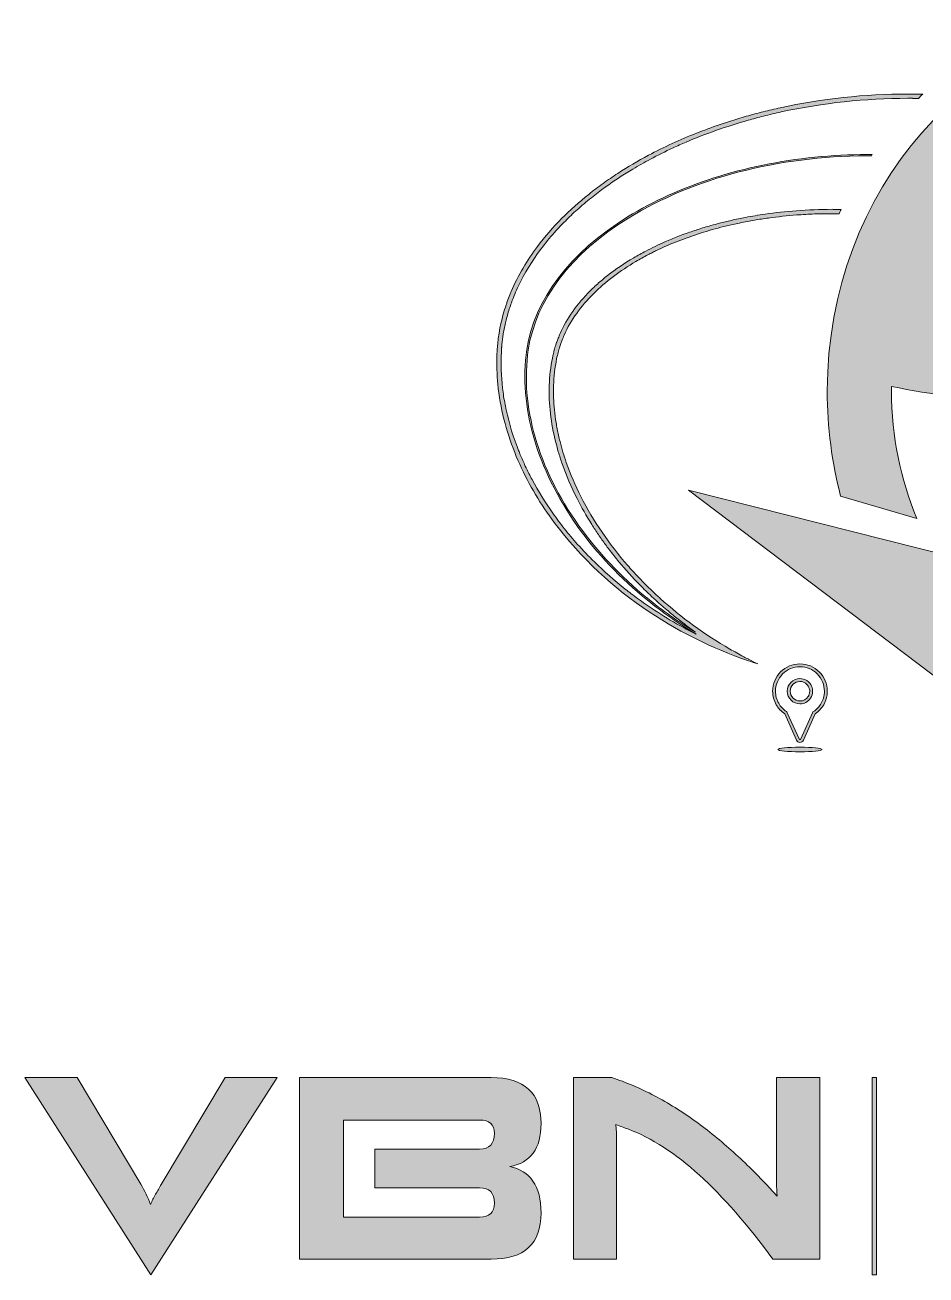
# Model space of a CAD drawing. Header units: millimetres. Extents: x 131.2 to 165.8, y -128.9 to -81.
# Drawn here: x 131.22 to 145.11, y -100.28 to -81 of the extents above; entities that cross this region are included whole.
import ezdxf

# ---------------------------------------------------------------- set-up
doc = ezdxf.new("R2010")
doc.units = ezdxf.units.MM
doc.header["$MEASUREMENT"] = 0
doc.layers.add('Capa 1', color=7, linetype='Continuous')

# ---------------------------------------------------------------- blocks, each defined once
blk = doc.blocks.new('block 3')
at = {"layer": 'Capa 1'}
h = blk.add_hatch(color=255, dxfattribs=at)
h.dxf.hatch_style = 2
h.paths.add_polyline_path([(144.353, -100.279), (144.286, -100.279), (144.286, -97.233), (144.353, -97.233)])
at = {"layer": 'Capa 1', "lineweight": 0}
blk.add_lwpolyline([(144.353, -100.279), (144.286, -100.279), (144.286, -97.233), (144.353, -97.233), (144.353, -100.279)], dxfattribs=at)

msp = doc.modelspace()

# ---------------------------------------------------------------- hatches: boundary and pattern name
at = {"layer": 'Capa 1'}
h = msp.add_hatch(color=255, dxfattribs=at)
h.dxf.hatch_style = 2
edge = h.paths.add_edge_path()
edge.add_spline(control_points=[(148.532, -81), (145.837, -81.013), (143.592, -83.535), (143.592, -86.644), (143.592, -87.209), (143.664, -87.753), (143.798, -88.268), (143.798, -88.268), (144.973, -88.609), (144.973, -88.609), (144.723, -88.015), (144.583, -87.348), (144.583, -86.644), (144.583, -86.621), (144.583, -86.598), (144.583, -86.575), (145.808, -86.82), (147.206, -86.943), (148.532, -86.943), (149.859, -86.943), (151.257, -86.82), (152.481, -86.575), (152.481, -86.598), (152.482, -86.621), (152.482, -86.644), (152.482, -87.348), (152.342, -88.015), (152.091, -88.609), (152.091, -88.609), (153.267, -88.268), (153.267, -88.268), (153.401, -87.753), (153.472, -87.209), (153.472, -86.644), (153.472, -83.535), (151.227, -81.013), (148.532, -81)], knot_values=[0, 0, 0, 0, 1, 1, 1, 2, 2, 2, 3, 3, 3, 4, 4, 4, 5, 5, 5, 6, 6, 6, 7, 7, 7, 8, 8, 8, 9, 9, 9, 10, 10, 10, 11, 11, 11, 12, 12, 12, 12], degree=3, periodic=1)
h.paths.add_polyline_path([(148.946, -86.006), (148.532, -86.006), (148.119, -86.006), (148.119, -82.134), (148.532, -82.134), (148.946, -82.134)])
h = msp.add_hatch(color=255, dxfattribs=at)
h.dxf.hatch_style = 2
edge = h.paths.add_edge_path()
edge.add_spline(control_points=[(144.835, -82.065), (144.171, -82.065), (143.511, -82.136), (142.868, -82.276), (142.78, -82.295), (142.692, -82.316), (142.605, -82.338), (142.518, -82.36), (142.431, -82.383), (142.344, -82.408), (142.257, -82.432), (142.171, -82.459), (142.085, -82.486), (141.956, -82.527), (141.828, -82.572), (141.702, -82.62), (141.66, -82.636), (141.617, -82.651), (141.575, -82.668), (141.324, -82.768), (141.076, -82.882), (140.835, -83.01), (140.674, -83.096), (140.517, -83.188), (140.363, -83.289), (140.324, -83.313), (140.286, -83.339), (140.248, -83.365), (140.21, -83.391), (140.172, -83.417), (140.135, -83.444), (140.06, -83.499), (139.986, -83.554), (139.914, -83.612), (139.624, -83.844), (139.353, -84.109), (139.123, -84.417), (138.965, -84.629), (138.826, -84.861), (138.72, -85.11), (138.712, -85.127), (138.705, -85.144), (138.698, -85.161), (138.685, -85.196), (138.671, -85.231), (138.659, -85.265), (138.653, -85.283), (138.646, -85.3), (138.641, -85.318), (138.625, -85.365), (138.61, -85.412), (138.597, -85.46), (138.584, -85.508), (138.571, -85.556), (138.561, -85.605), (138.561, -85.605), (138.545, -85.678), (138.545, -85.678), (138.545, -85.678), (138.532, -85.752), (138.532, -85.752), (138.52, -85.825), (138.512, -85.9), (138.506, -85.973), (138.504, -85.997), (138.503, -86.021), (138.501, -86.044), (138.5, -86.071), (138.499, -86.099), (138.498, -86.126), (138.494, -86.288), (138.502, -86.449), (138.52, -86.606), (138.563, -86.974), (138.662, -87.325), (138.798, -87.653), (138.935, -87.981), (139.108, -88.286), (139.308, -88.568), (139.706, -89.132), (140.203, -89.604), (140.75, -89.986), (141.256, -90.337), (141.806, -90.61), (142.376, -90.806), (142.424, -90.822), (142.473, -90.838), (142.522, -90.854), (142.476, -90.832), (142.43, -90.809), (142.385, -90.785), (142.384, -90.785), (142.384, -90.785), (142.383, -90.785), (142.382, -90.784), (142.382, -90.784), (142.381, -90.783), (142.355, -90.77), (142.329, -90.756), (142.304, -90.743), (142.232, -90.704), (142.161, -90.665), (142.091, -90.625), (141.704, -90.4), (141.344, -90.139), (141.018, -89.845), (140.998, -89.827), (140.979, -89.81), (140.959, -89.792), (140.949, -89.782), (140.939, -89.773), (140.929, -89.764), (140.9, -89.736), (140.872, -89.709), (140.843, -89.681), (140.814, -89.653), (140.786, -89.625), (140.758, -89.597), (140.731, -89.569), (140.703, -89.54), (140.676, -89.511), (140.621, -89.454), (140.568, -89.395), (140.516, -89.336), (140.231, -89.008), (139.985, -88.651), (139.794, -88.273), (139.707, -88.101), (139.632, -87.926), (139.569, -87.747), (139.551, -87.694), (139.533, -87.64), (139.517, -87.587), (139.501, -87.533), (139.486, -87.479), (139.472, -87.425), (139.456, -87.36), (139.441, -87.295), (139.429, -87.229), (139.422, -87.197), (139.417, -87.164), (139.411, -87.131), (139.401, -87.067), (139.392, -87.001), (139.386, -86.937), (139.373, -86.811), (139.368, -86.686), (139.372, -86.562), (139.377, -86.421), (139.393, -86.283), (139.42, -86.149), (139.434, -86.081), (139.449, -86.02), (139.469, -85.96), (139.469, -85.96), (139.484, -85.914), (139.484, -85.914), (139.484, -85.914), (139.501, -85.87), (139.501, -85.87), (139.511, -85.84), (139.525, -85.811), (139.537, -85.782), (139.639, -85.548), (139.797, -85.335), (139.986, -85.146), (140.176, -84.956), (140.4, -84.79), (140.642, -84.647), (140.703, -84.612), (140.765, -84.577), (140.828, -84.544), (140.851, -84.532), (140.875, -84.52), (140.899, -84.508), (140.92, -84.497), (140.94, -84.487), (140.961, -84.477), (141.003, -84.456), (141.046, -84.437), (141.089, -84.418), (141.196, -84.37), (141.306, -84.326), (141.417, -84.286), (141.651, -84.2), (141.892, -84.131), (142.136, -84.076), (142.171, -84.068), (142.206, -84.061), (142.241, -84.054), (142.281, -84.045), (142.322, -84.037), (142.362, -84.03), (142.398, -84.023), (142.434, -84.016), (142.47, -84.01), (142.542, -83.998), (142.614, -83.987), (142.687, -83.977), (142.831, -83.957), (142.977, -83.941), (143.122, -83.93), (143.168, -83.927), (143.213, -83.924), (143.259, -83.921), (143.35, -83.916), (143.44, -83.913), (143.531, -83.911), (143.576, -83.91), (143.621, -83.91), (143.666, -83.91), (143.666, -83.91), (143.669, -83.91), (143.669, -83.91), (143.704, -83.91), (143.739, -83.91), (143.774, -83.911), (143.784, -83.889), (143.794, -83.867), (143.805, -83.845), (143.78, -83.844), (143.756, -83.844), (143.732, -83.844), (143.71, -83.844), (143.688, -83.843), (143.666, -83.843), (143.482, -83.843), (143.297, -83.85), (143.117, -83.864), (142.953, -83.877), (142.791, -83.894), (142.633, -83.917), (142.53, -83.932), (142.429, -83.949), (142.33, -83.968), (142.293, -83.975), (142.257, -83.982), (142.221, -83.99), (142.185, -83.997), (142.149, -84.005), (142.113, -84.013), (142.051, -84.027), (141.99, -84.042), (141.929, -84.058), (141.885, -84.069), (141.841, -84.081), (141.798, -84.093), (141.729, -84.112), (141.661, -84.133), (141.594, -84.155), (141.526, -84.176), (141.46, -84.199), (141.394, -84.223), (141.359, -84.235), (141.325, -84.249), (141.29, -84.262), (141.222, -84.289), (141.154, -84.317), (141.087, -84.346), (140.986, -84.39), (140.889, -84.437), (140.794, -84.487), (140.731, -84.52), (140.669, -84.554), (140.608, -84.59), (140.463, -84.675), (140.328, -84.767), (140.205, -84.864), (140.15, -84.907), (140.098, -84.951), (140.048, -84.996), (140.022, -85.018), (139.998, -85.041), (139.974, -85.064), (139.962, -85.076), (139.95, -85.087), (139.939, -85.099), (139.732, -85.306), (139.576, -85.527), (139.476, -85.756), (139.472, -85.764), (139.469, -85.771), (139.466, -85.779), (139.456, -85.801), (139.446, -85.823), (139.438, -85.847), (139.438, -85.847), (139.421, -85.891), (139.421, -85.891), (139.421, -85.891), (139.421, -85.892), (139.421, -85.892), (139.421, -85.892), (139.42, -85.894), (139.42, -85.894), (139.42, -85.894), (139.42, -85.894), (139.42, -85.894), (139.42, -85.894), (139.406, -85.939), (139.406, -85.939), (139.402, -85.952), (139.397, -85.965), (139.394, -85.978), (139.39, -85.991), (139.387, -86.004), (139.383, -86.016), (139.38, -86.027), (139.378, -86.036), (139.375, -86.046), (139.372, -86.06), (139.368, -86.074), (139.365, -86.088), (139.361, -86.105), (139.358, -86.121), (139.355, -86.136), (139.327, -86.271), (139.311, -86.413), (139.306, -86.56), (139.297, -86.841), (139.331, -87.138), (139.407, -87.441), (139.419, -87.488), (139.432, -87.535), (139.446, -87.582), (139.464, -87.643), (139.484, -87.704), (139.505, -87.766), (139.568, -87.946), (139.645, -88.126), (139.734, -88.303), (139.803, -88.439), (139.879, -88.573), (139.962, -88.704), (139.994, -88.757), (140.029, -88.809), (140.064, -88.86), (140.082, -88.887), (140.1, -88.913), (140.119, -88.939), (140.155, -88.99), (140.191, -89.04), (140.23, -89.09), (140.277, -89.153), (140.327, -89.216), (140.379, -89.278), (140.481, -89.401), (140.59, -89.521), (140.706, -89.639), (140.763, -89.697), (140.823, -89.755), (140.884, -89.813), (140.978, -89.901), (141.075, -89.986), (141.175, -90.069), (141.227, -90.112), (141.28, -90.154), (141.333, -90.196), (141.408, -90.253), (141.483, -90.309), (141.56, -90.363), (141.297, -90.204), (141.047, -90.028), (140.813, -89.837), (140.813, -89.837), (140.812, -89.836), (140.811, -89.835), (140.407, -89.505), (140.052, -89.129), (139.762, -88.722), (139.133, -87.836), (138.856, -86.873), (138.983, -86.01), (139.096, -85.244), (139.643, -84.523), (140.526, -83.979), (141.543, -83.352), (142.846, -83.025), (144.192, -83.018), (144.218, -83.018), (144.245, -83.018), (144.272, -83.018), (144.276, -83.011), (144.281, -83.004), (144.286, -82.997), (144.259, -82.997), (144.233, -82.997), (144.206, -82.997), (143.936, -82.998), (143.667, -83.013), (143.399, -83.04), (142.306, -83.152), (141.309, -83.471), (140.514, -83.96), (139.626, -84.508), (139.075, -85.235), (138.961, -86.007), (138.833, -86.875), (139.111, -87.844), (139.744, -88.735), (140.04, -89.152), (140.403, -89.534), (140.819, -89.871), (140.819, -89.871), (140.82, -89.872), (140.821, -89.872), (141.055, -90.062), (141.306, -90.238), (141.57, -90.396), (141.299, -90.259), (141.038, -90.104), (140.788, -89.931), (140.747, -89.903), (140.707, -89.874), (140.667, -89.844), (140.602, -89.797), (140.539, -89.749), (140.477, -89.699), (140.309, -89.566), (140.151, -89.427), (140.002, -89.28), (139.912, -89.193), (139.826, -89.103), (139.744, -89.01), (139.743, -89.01), (139.743, -89.01), (139.743, -89.01), (139.673, -88.931), (139.605, -88.851), (139.541, -88.769), (139.478, -88.691), (139.419, -88.611), (139.362, -88.53), (139.243, -88.362), (139.136, -88.188), (139.042, -88.011), (139.025, -87.98), (139.009, -87.949), (138.993, -87.917), (138.993, -87.917), (138.993, -87.917), (138.993, -87.917), (138.973, -87.879), (138.955, -87.84), (138.937, -87.802), (138.91, -87.744), (138.884, -87.686), (138.859, -87.628), (138.851, -87.607), (138.842, -87.585), (138.834, -87.564), (138.825, -87.543), (138.817, -87.521), (138.809, -87.5), (138.728, -87.285), (138.667, -87.069), (138.626, -86.855), (138.617, -86.812), (138.61, -86.769), (138.603, -86.727), (138.597, -86.684), (138.591, -86.641), (138.586, -86.599), (138.564, -86.414), (138.559, -86.228), (138.568, -86.047), (138.569, -86.023), (138.571, -86), (138.572, -85.976), (138.572, -85.972), (138.573, -85.968), (138.573, -85.965), (138.575, -85.949), (138.576, -85.935), (138.577, -85.92), (138.58, -85.893), (138.583, -85.866), (138.587, -85.84), (138.588, -85.825), (138.591, -85.81), (138.593, -85.795), (138.595, -85.784), (138.596, -85.773), (138.598, -85.763), (138.598, -85.763), (138.61, -85.691), (138.61, -85.691), (138.61, -85.691), (138.626, -85.618), (138.626, -85.618), (138.632, -85.588), (138.639, -85.559), (138.647, -85.529), (138.65, -85.519), (138.653, -85.508), (138.655, -85.498), (138.655, -85.498), (138.656, -85.497), (138.656, -85.497), (138.656, -85.497), (138.661, -85.478), (138.661, -85.478), (138.679, -85.413), (138.7, -85.347), (138.723, -85.283), (138.739, -85.239), (138.756, -85.196), (138.774, -85.153), (138.792, -85.11), (138.811, -85.067), (138.831, -85.024), (138.923, -84.832), (139.038, -84.642), (139.176, -84.457), (139.242, -84.369), (139.313, -84.282), (139.388, -84.198), (139.441, -84.138), (139.497, -84.08), (139.554, -84.023), (139.583, -83.994), (139.612, -83.965), (139.642, -83.936), (139.672, -83.908), (139.702, -83.88), (139.734, -83.852), (139.805, -83.788), (139.878, -83.725), (139.955, -83.664), (139.955, -83.664), (139.955, -83.664), (139.955, -83.664), (140.093, -83.554), (140.239, -83.449), (140.391, -83.35), (140.391, -83.349), (140.392, -83.349), (140.392, -83.349), (140.458, -83.306), (140.526, -83.263), (140.595, -83.223), (140.683, -83.169), (140.774, -83.118), (140.866, -83.069), (140.979, -83.009), (141.096, -82.951), (141.214, -82.896), (141.281, -82.865), (141.349, -82.835), (141.417, -82.806), (141.721, -82.676), (142.04, -82.564), (142.372, -82.47), (142.45, -82.447), (142.53, -82.426), (142.61, -82.405), (142.7, -82.383), (142.791, -82.361), (142.882, -82.341), (143.521, -82.202), (144.178, -82.131), (144.835, -82.131), (144.835, -82.131), (144.905, -82.131), (144.905, -82.131), (144.905, -82.131), (144.904, -82.132), (144.904, -82.132), (144.935, -82.132), (144.966, -82.132), (144.997, -82.133), (145.019, -82.111), (145.041, -82.089), (145.063, -82.068), (145.063, -82.068), (145.064, -82.068), (145.064, -82.068), (145.04, -82.067), (145.016, -82.067), (144.992, -82.066), (144.939, -82.065), (144.887, -82.065), (144.835, -82.065)], knot_values=[0, 0, 0, 0, 1, 1, 1, 2, 2, 2, 3, 3, 3, 4, 4, 4, 5, 5, 5, 6, 6, 6, 7, 7, 7, 8, 8, 8, 9, 9, 9, 10, 10, 10, 11, 11, 11, 12, 12, 12, 13, 13, 13, 14, 14, 14, 15, 15, 15, 16, 16, 16, 17, 17, 17, 18, 18, 18, 19, 19, 19, 20, 20, 20, 21, 21, 21, 22, 22, 22, 23, 23, 23, 24, 24, 24, 25, 25, 25, 26, 26, 26, 27, 27, 27, 28, 28, 28, 29, 29, 29, 30, 30, 30, 31, 31, 31, 32, 32, 32, 33, 33, 33, 34, 34, 34, 35, 35, 35, 36, 36, 36, 37, 37, 37, 38, 38, 38, 39, 39, 39, 40, 40, 40, 41, 41, 41, 42, 42, 42, 43, 43, 43, 44, 44, 44, 45, 45, 45, 46, 46, 46, 47, 47, 47, 48, 48, 48, 49, 49, 49, 50, 50, 50, 51, 51, 51, 52, 52, 52, 53, 53, 53, 54, 54, 54, 55, 55, 55, 56, 56, 56, 57, 57, 57, 58, 58, 58, 59, 59, 59, 60, 60, 60, 61, 61, 61, 62, 62, 62, 63, 63, 63, 64, 64, 64, 65, 65, 65, 66, 66, 66, 67, 67, 67, 68, 68, 68, 69, 69, 69, 70, 70, 70, 71, 71, 71, 72, 72, 72, 73, 73, 73, 74, 74, 74, 75, 75, 75, 76, 76, 76, 77, 77, 77, 78, 78, 78, 79, 79, 79, 80, 80, 80, 81, 81, 81, 82, 82, 82, 83, 83, 83, 84, 84, 84, 85, 85, 85, 86, 86, 86, 87, 87, 87, 88, 88, 88, 89, 89, 89, 90, 90, 90, 91, 91, 91, 92, 92, 92, 93, 93, 93, 94, 94, 94, 95, 95, 95, 96, 96, 96, 97, 97, 97, 98, 98, 98, 99, 99, 99, 100, 100, 100, 101, 101, 101, 102, 102, 102, 103, 103, 103, 104, 104, 104, 105, 105, 105, 106, 106, 106, 107, 107, 107, 108, 108, 108, 109, 109, 109, 110, 110, 110, 111, 111, 111, 112, 112, 112, 113, 113, 113, 114, 114, 114, 115, 115, 115, 116, 116, 116, 117, 117, 117, 118, 118, 118, 119, 119, 119, 120, 120, 120, 121, 121, 121, 122, 122, 122, 123, 123, 123, 124, 124, 124, 125, 125, 125, 126, 126, 126, 127, 127, 127, 128, 128, 128, 129, 129, 129, 130, 130, 130, 131, 131, 131, 132, 132, 132, 133, 133, 133, 134, 134, 134, 135, 135, 135, 136, 136, 136, 137, 137, 137, 138, 138, 138, 139, 139, 139, 140, 140, 140, 141, 141, 141, 142, 142, 142, 143, 143, 143, 144, 144, 144, 145, 145, 145, 146, 146, 146, 147, 147, 147, 148, 148, 148, 149, 149, 149, 150, 150, 150, 151, 151, 151, 152, 152, 152, 153, 153, 153, 154, 154, 154, 155, 155, 155, 156, 156, 156, 157, 157, 157, 158, 158, 158, 159, 159, 159, 160, 160, 160, 161, 161, 161, 162, 162, 162, 163, 163, 163, 164, 164, 164, 165, 165, 165, 166, 166, 166, 167, 167, 167, 168, 168, 168, 169, 169, 169, 170, 170, 170, 171, 171, 171, 172, 172, 172, 173, 173, 173, 174, 174, 174, 175, 175, 175, 176, 176, 176, 177, 177, 177, 178, 178, 178, 179, 179, 179, 180, 180, 180, 181, 181, 181, 182, 182, 182, 183, 183, 183, 184, 184, 184, 185, 185, 185, 186, 186, 186, 187, 187, 187, 188, 188, 188, 189, 189, 189, 190, 190, 190, 191, 191, 191, 192, 192, 192, 193, 193, 193, 194, 194, 194, 194], degree=3, periodic=1)
msp.add_hatch(color=255, dxfattribs=at).paths.add_polyline_path([(155.612, -88.174), (148.532, -93.534), (141.452, -88.174), (148.532, -89.961)])
h = msp.add_hatch(color=255, dxfattribs=at)
h.dxf.hatch_style = 2
edge = h.paths.add_edge_path()
edge.add_spline(control_points=[(143.171, -90.854), (143.058, -90.854), (142.953, -90.898), (142.873, -90.977), (142.794, -91.057), (142.75, -91.163), (142.75, -91.275), (142.75, -91.349), (142.769, -91.421), (142.805, -91.484), (142.837, -91.541), (142.882, -91.589), (142.936, -91.625), (142.936, -91.625), (143.119, -92.031), (143.119, -92.031), (143.128, -92.051), (143.149, -92.064), (143.171, -92.064), (143.193, -92.064), (143.214, -92.051), (143.223, -92.031), (143.223, -92.031), (143.406, -91.625), (143.406, -91.625), (143.433, -91.607), (143.457, -91.586), (143.479, -91.562), (143.501, -91.539), (143.521, -91.513), (143.537, -91.484), (143.564, -91.437), (143.582, -91.384), (143.589, -91.33), (143.591, -91.312), (143.592, -91.294), (143.592, -91.275), (143.592, -91.219), (143.581, -91.164), (143.56, -91.114), (143.54, -91.064), (143.509, -91.017), (143.469, -90.977), (143.389, -90.898), (143.284, -90.854), (143.171, -90.854), (143.171, -90.854), (143.171, -90.854), (143.171, -90.854)], knot_values=[0, 0, 0, 0, 1, 1, 1, 2, 2, 2, 3, 3, 3, 4, 4, 4, 5, 5, 5, 6, 6, 6, 7, 7, 7, 8, 8, 8, 9, 9, 9, 10, 10, 10, 11, 11, 11, 12, 12, 12, 13, 13, 13, 14, 14, 14, 15, 15, 15, 16, 16, 16, 16], degree=3, periodic=1)
edge = h.paths.add_edge_path()
edge.add_spline(control_points=[(143.171, -91.426), (143.088, -91.426), (143.02, -91.358), (143.02, -91.275), (143.02, -91.192), (143.088, -91.125), (143.171, -91.125), (143.233, -91.125), (143.287, -91.163), (143.31, -91.217), (143.317, -91.235), (143.322, -91.255), (143.322, -91.275), (143.322, -91.306), (143.312, -91.335), (143.296, -91.359), (143.269, -91.4), (143.223, -91.426), (143.171, -91.426), (143.171, -91.426), (143.171, -91.426), (143.171, -91.426)], knot_values=[0, 0, 0, 0, 1, 1, 1, 2, 2, 2, 3, 3, 3, 4, 4, 4, 5, 5, 5, 6, 6, 6, 7, 7, 7, 7], degree=3, periodic=1)
edge = h.paths.add_edge_path()
edge.add_spline(control_points=[(143.171, -90.898), (143.272, -90.898), (143.366, -90.938), (143.438, -91.009), (143.473, -91.044), (143.501, -91.085), (143.519, -91.131), (143.538, -91.177), (143.548, -91.225), (143.548, -91.275), (143.548, -91.292), (143.547, -91.308), (143.545, -91.324), (143.538, -91.373), (143.523, -91.42), (143.498, -91.462), (143.484, -91.487), (143.467, -91.511), (143.447, -91.532), (143.427, -91.553), (143.405, -91.572), (143.381, -91.588), (143.381, -91.588), (143.371, -91.595), (143.371, -91.595), (143.371, -91.595), (143.366, -91.607), (143.366, -91.607), (143.366, -91.607), (143.183, -92.012), (143.183, -92.012), (143.181, -92.017), (143.176, -92.02), (143.171, -92.02), (143.166, -92.02), (143.161, -92.017), (143.159, -92.012), (143.159, -92.012), (142.976, -91.607), (142.976, -91.607), (142.976, -91.607), (142.971, -91.595), (142.971, -91.595), (142.971, -91.595), (142.961, -91.588), (142.961, -91.588), (142.913, -91.556), (142.872, -91.512), (142.844, -91.462), (142.811, -91.406), (142.794, -91.341), (142.794, -91.275), (142.794, -91.175), (142.833, -91.08), (142.904, -91.009), (142.976, -90.938), (143.07, -90.898), (143.171, -90.898)], knot_values=[0, 0, 0, 0, 0.352778, 0.352778, 0.352778, 0.705556, 0.705556, 0.705556, 1.058333, 1.058333, 1.058333, 1.411111, 1.411111, 1.411111, 1.763889, 1.763889, 1.763889, 2.116667, 2.116667, 2.116667, 2.469444, 2.469444, 2.469444, 2.822222, 2.822222, 2.822222, 3.175, 3.175, 3.175, 3.527778, 3.527778, 3.527778, 3.880556, 3.880556, 3.880556, 4.233333, 4.233333, 4.233333, 4.586111, 4.586111, 4.586111, 4.938889, 4.938889, 4.938889, 5.291667, 5.291667, 5.291667, 5.644444, 5.644444, 5.644444, 5.997222, 5.997222, 5.997222, 6.35, 6.35, 6.35, 6.702778, 6.702778, 6.702778, 6.702778], degree=3, periodic=0)
edge.add_line((143.171, -90.898), (143.171, -90.898))
edge = h.paths.add_edge_path()
edge.add_spline(control_points=[(143.171, -91.47), (143.236, -91.47), (143.296, -91.438), (143.333, -91.384), (143.354, -91.352), (143.366, -91.314), (143.366, -91.275), (143.366, -91.249), (143.361, -91.224), (143.351, -91.199), (143.32, -91.127), (143.249, -91.08), (143.171, -91.08), (143.063, -91.08), (142.976, -91.168), (142.976, -91.275), (142.976, -91.383), (143.063, -91.47), (143.171, -91.47)], knot_values=[0, 0, 0, 0, 0.352778, 0.352778, 0.352778, 0.705556, 0.705556, 0.705556, 1.058333, 1.058333, 1.058333, 1.411111, 1.411111, 1.411111, 1.763889, 1.763889, 1.763889, 2.116667, 2.116667, 2.116667, 2.116667], degree=3, periodic=0)
edge.add_line((143.171, -91.47), (143.171, -91.47))
h = msp.add_hatch(color=255, dxfattribs=at)
h.dxf.hatch_style = 2
edge = h.paths.add_edge_path()
edge.add_spline(control_points=[(143.511, -92.174), (143.511, -92.193), (143.359, -92.209), (143.171, -92.209), (142.983, -92.209), (142.831, -92.193), (142.831, -92.174), (142.831, -92.155), (142.983, -92.139), (143.171, -92.139), (143.359, -92.139), (143.511, -92.155), (143.511, -92.174)], knot_values=[0, 0, 0, 0, 1, 1, 1, 2, 2, 2, 3, 3, 3, 4, 4, 4, 4], degree=3, periodic=1)
h = msp.add_hatch(color=255, dxfattribs=at)
h.dxf.hatch_style = 2
edge = h.paths.add_edge_path()
edge.add_spline(control_points=[(135.114, -97.234), (135.114, -97.234), (133.165, -100.279), (133.165, -100.279), (133.165, -100.279), (131.224, -97.234), (131.224, -97.234), (131.224, -97.234), (132.029, -97.234), (132.029, -97.234), (132.029, -97.234), (133.009, -98.878), (133.009, -98.878), (133.068, -98.977), (133.119, -99.081), (133.161, -99.191), (133.183, -99.137), (133.208, -99.085), (133.237, -99.034), (133.267, -98.984), (133.296, -98.933), (133.325, -98.882), (133.325, -98.882), (134.31, -97.234), (134.31, -97.234), (134.31, -97.234), (135.114, -97.234), (135.114, -97.234)], knot_values=[0, 0, 0, 0, 1, 1, 1, 2, 2, 2, 3, 3, 3, 4, 4, 4, 5, 5, 5, 6, 6, 6, 7, 7, 7, 8, 8, 8, 9, 9, 9, 9], degree=3, periodic=1)
h = msp.add_hatch(color=255, dxfattribs=at)
h.dxf.hatch_style = 2
edge = h.paths.add_edge_path()
edge.add_spline(control_points=[(135.454, -97.234), (135.454, -97.234), (138.412, -97.234), (138.412, -97.234), (138.924, -97.234), (139.18, -97.47), (139.18, -97.942), (139.18, -98.329), (139.019, -98.55), (138.696, -98.606), (138.851, -98.638), (138.97, -98.713), (139.054, -98.83), (139.138, -98.948), (139.18, -99.112), (139.18, -99.323), (139.18, -99.798), (138.924, -100.035), (138.412, -100.035), (138.412, -100.035), (135.454, -100.035), (135.454, -100.035), (135.454, -100.035), (135.454, -97.234), (135.454, -97.234)], knot_values=[0, 0, 0, 0, 1, 1, 1, 2, 2, 2, 3, 3, 3, 4, 4, 4, 5, 5, 5, 6, 6, 6, 7, 7, 7, 8, 8, 8, 8], degree=3, periodic=1)
edge = h.paths.add_edge_path()
edge.add_spline(control_points=[(136.135, -99.387), (136.135, -99.387), (138.232, -99.387), (138.232, -99.387), (138.384, -99.387), (138.46, -99.315), (138.46, -99.171), (138.46, -99.013), (138.384, -98.934), (138.232, -98.934), (138.232, -98.934), (136.615, -98.934), (136.615, -98.934), (136.615, -98.934), (136.615, -98.338), (136.615, -98.338), (136.615, -98.338), (138.232, -98.338), (138.232, -98.338), (138.384, -98.338), (138.46, -98.257), (138.46, -98.094), (138.46, -97.958), (138.384, -97.89), (138.232, -97.89), (138.232, -97.89), (136.135, -97.89), (136.135, -97.89), (136.135, -97.89), (136.135, -99.387), (136.135, -99.387)], knot_values=[0, 0, 0, 0, 1, 1, 1, 2, 2, 2, 3, 3, 3, 4, 4, 4, 5, 5, 5, 6, 6, 6, 7, 7, 7, 8, 8, 8, 9, 9, 9, 10, 10, 10, 10], degree=3, periodic=1)
h = msp.add_hatch(color=255, dxfattribs=at)
h.dxf.hatch_style = 2
edge = h.paths.add_edge_path()
edge.add_spline(control_points=[(143.475, -100.035), (143.475, -100.035), (142.754, -100.035), (142.754, -100.035), (142.367, -99.507), (141.989, -99.074), (141.62, -98.738), (141.25, -98.402), (140.883, -98.165), (140.517, -98.026), (140.49, -98.018), (140.462, -98.008), (140.431, -97.996), (140.4, -97.984), (140.368, -97.971), (140.333, -97.958), (140.341, -98.059), (140.345, -98.125), (140.345, -98.154), (140.345, -98.154), (140.345, -100.035), (140.345, -100.035), (140.345, -100.035), (139.681, -100.035), (139.681, -100.035), (139.681, -100.035), (139.681, -97.234), (139.681, -97.234), (139.681, -97.234), (140.269, -97.234), (140.269, -97.234), (140.493, -97.306), (140.713, -97.399), (140.927, -97.514), (141.142, -97.628), (141.352, -97.759), (141.556, -97.906), (141.76, -98.053), (141.957, -98.213), (142.148, -98.386), (142.339, -98.56), (142.522, -98.741), (142.698, -98.93), (142.698, -98.93), (142.822, -99.062), (142.822, -99.062), (142.814, -98.98), (142.81, -98.918), (142.81, -98.878), (142.81, -98.878), (142.81, -97.234), (142.81, -97.234), (142.81, -97.234), (143.475, -97.234), (143.475, -97.234), (143.475, -97.234), (143.475, -100.035), (143.475, -100.035)], knot_values=[0, 0, 0, 0, 1, 1, 1, 2, 2, 2, 3, 3, 3, 4, 4, 4, 5, 5, 5, 6, 6, 6, 7, 7, 7, 8, 8, 8, 9, 9, 9, 10, 10, 10, 11, 11, 11, 12, 12, 12, 13, 13, 13, 14, 14, 14, 15, 15, 15, 16, 16, 16, 17, 17, 17, 18, 18, 18, 19, 19, 19, 19], degree=3, periodic=1)

# ---------------------------------------------------------------- linework, layer by layer
at = {"layer": 'Capa 1', "lineweight": 0}
msp.add_lwpolyline([(155.612, -88.174), (148.532, -93.534), (141.452, -88.174), (148.532, -89.961), (155.612, -88.174)], dxfattribs=at)
for points, knots in [([(148.532, -81), (145.837, -81.013), (143.592, -83.535), (143.592, -86.644), (143.592, -87.209), (143.664, -87.753), (143.798, -88.268), (143.798, -88.268), (144.973, -88.609), (144.973, -88.609), (144.723, -88.015), (144.583, -87.348), (144.583, -86.644), (144.583, -86.621), (144.583, -86.598), (144.583, -86.575), (145.808, -86.82), (147.206, -86.943), (148.532, -86.943), (149.859, -86.943), (151.257, -86.82), (152.481, -86.575), (152.481, -86.598), (152.482, -86.621), (152.482, -86.644), (152.482, -87.348), (152.342, -88.015), (152.091, -88.609), (152.091, -88.609), (153.267, -88.268), (153.267, -88.268), (153.401, -87.753), (153.472, -87.209), (153.472, -86.644), (153.472, -83.535), (151.227, -81.013), (148.532, -81)], [0, 0, 0, 0, 1, 1, 1, 2, 2, 2, 3, 3, 3, 4, 4, 4, 5, 5, 5, 6, 6, 6, 7, 7, 7, 8, 8, 8, 9, 9, 9, 10, 10, 10, 11, 11, 11, 12, 12, 12, 12]), ([(144.835, -82.065), (144.171, -82.065), (143.511, -82.136), (142.868, -82.276), (142.78, -82.295), (142.692, -82.316), (142.605, -82.338), (142.518, -82.36), (142.431, -82.383), (142.344, -82.408), (142.257, -82.432), (142.171, -82.459), (142.085, -82.486), (141.956, -82.527), (141.828, -82.572), (141.702, -82.62), (141.66, -82.636), (141.617, -82.651), (141.575, -82.668), (141.324, -82.768), (141.076, -82.882), (140.835, -83.01), (140.674, -83.096), (140.517, -83.188), (140.363, -83.289), (140.324, -83.313), (140.286, -83.339), (140.248, -83.365), (140.21, -83.391), (140.172, -83.417), (140.135, -83.444), (140.06, -83.499), (139.986, -83.554), (139.914, -83.612), (139.624, -83.844), (139.353, -84.109), (139.123, -84.417), (138.965, -84.629), (138.826, -84.861), (138.72, -85.11), (138.712, -85.127), (138.705, -85.144), (138.698, -85.161), (138.685, -85.196), (138.671, -85.231), (138.659, -85.265), (138.653, -85.283), (138.646, -85.3), (138.641, -85.318), (138.625, -85.365), (138.61, -85.412), (138.597, -85.46), (138.584, -85.508), (138.571, -85.556), (138.561, -85.605), (138.561, -85.605), (138.545, -85.678), (138.545, -85.678), (138.545, -85.678), (138.532, -85.752), (138.532, -85.752), (138.52, -85.825), (138.512, -85.9), (138.506, -85.973), (138.504, -85.997), (138.503, -86.021), (138.501, -86.044), (138.5, -86.071), (138.499, -86.099), (138.498, -86.126), (138.494, -86.288), (138.502, -86.449), (138.52, -86.606), (138.563, -86.974), (138.662, -87.325), (138.798, -87.653), (138.935, -87.981), (139.108, -88.286), (139.308, -88.568), (139.706, -89.132), (140.203, -89.604), (140.75, -89.986), (141.256, -90.337), (141.806, -90.61), (142.376, -90.806), (142.424, -90.822), (142.473, -90.838), (142.522, -90.854), (142.476, -90.832), (142.43, -90.809), (142.385, -90.785), (142.384, -90.785), (142.384, -90.785), (142.383, -90.785), (142.382, -90.784), (142.382, -90.784), (142.381, -90.783), (142.355, -90.77), (142.329, -90.756), (142.304, -90.743), (142.232, -90.704), (142.161, -90.665), (142.091, -90.625), (141.704, -90.4), (141.344, -90.139), (141.018, -89.845), (140.998, -89.827), (140.979, -89.81), (140.959, -89.792), (140.949, -89.782), (140.939, -89.773), (140.929, -89.764), (140.9, -89.736), (140.872, -89.709), (140.843, -89.681), (140.814, -89.653), (140.786, -89.625), (140.758, -89.597), (140.731, -89.569), (140.703, -89.54), (140.676, -89.511), (140.621, -89.454), (140.568, -89.395), (140.516, -89.336), (140.231, -89.008), (139.985, -88.651), (139.794, -88.273), (139.707, -88.101), (139.632, -87.926), (139.569, -87.747), (139.551, -87.694), (139.533, -87.64), (139.517, -87.587), (139.501, -87.533), (139.486, -87.479), (139.472, -87.425), (139.456, -87.36), (139.441, -87.295), (139.429, -87.229), (139.422, -87.197), (139.417, -87.164), (139.411, -87.131), (139.401, -87.067), (139.392, -87.001), (139.386, -86.937), (139.373, -86.811), (139.368, -86.686), (139.372, -86.562), (139.377, -86.421), (139.393, -86.283), (139.42, -86.149), (139.434, -86.081), (139.449, -86.02), (139.469, -85.96), (139.469, -85.96), (139.484, -85.914), (139.484, -85.914), (139.484, -85.914), (139.501, -85.87), (139.501, -85.87), (139.511, -85.84), (139.525, -85.811), (139.537, -85.782), (139.639, -85.548), (139.797, -85.335), (139.986, -85.146), (140.176, -84.956), (140.4, -84.79), (140.642, -84.647), (140.703, -84.612), (140.765, -84.577), (140.828, -84.544), (140.851, -84.532), (140.875, -84.52), (140.899, -84.508), (140.92, -84.497), (140.94, -84.487), (140.961, -84.477), (141.003, -84.456), (141.046, -84.437), (141.089, -84.418), (141.196, -84.37), (141.306, -84.326), (141.417, -84.286), (141.651, -84.2), (141.892, -84.131), (142.136, -84.076), (142.171, -84.068), (142.206, -84.061), (142.241, -84.054), (142.281, -84.045), (142.322, -84.037), (142.362, -84.03), (142.398, -84.023), (142.434, -84.016), (142.47, -84.01), (142.542, -83.998), (142.614, -83.987), (142.687, -83.977), (142.831, -83.957), (142.977, -83.941), (143.122, -83.93), (143.168, -83.927), (143.213, -83.924), (143.259, -83.921), (143.35, -83.916), (143.44, -83.913), (143.531, -83.911), (143.576, -83.91), (143.621, -83.91), (143.666, -83.91), (143.666, -83.91), (143.669, -83.91), (143.669, -83.91), (143.704, -83.91), (143.739, -83.91), (143.774, -83.911), (143.784, -83.889), (143.794, -83.867), (143.805, -83.845), (143.78, -83.844), (143.756, -83.844), (143.732, -83.844), (143.71, -83.844), (143.688, -83.843), (143.666, -83.843), (143.482, -83.843), (143.297, -83.85), (143.117, -83.864), (142.953, -83.877), (142.791, -83.894), (142.633, -83.917), (142.53, -83.932), (142.429, -83.949), (142.33, -83.968), (142.293, -83.975), (142.257, -83.982), (142.221, -83.99), (142.185, -83.997), (142.149, -84.005), (142.113, -84.013), (142.051, -84.027), (141.99, -84.042), (141.929, -84.058), (141.885, -84.069), (141.841, -84.081), (141.798, -84.093), (141.729, -84.112), (141.661, -84.133), (141.594, -84.155), (141.526, -84.176), (141.46, -84.199), (141.394, -84.223), (141.359, -84.235), (141.325, -84.249), (141.29, -84.262), (141.222, -84.289), (141.154, -84.317), (141.087, -84.346), (140.986, -84.39), (140.889, -84.437), (140.794, -84.487), (140.731, -84.52), (140.669, -84.554), (140.608, -84.59), (140.463, -84.675), (140.328, -84.767), (140.205, -84.864), (140.15, -84.907), (140.098, -84.951), (140.048, -84.996), (140.022, -85.018), (139.998, -85.041), (139.974, -85.064), (139.962, -85.076), (139.95, -85.087), (139.939, -85.099), (139.732, -85.306), (139.576, -85.527), (139.476, -85.756), (139.472, -85.764), (139.469, -85.771), (139.466, -85.779), (139.456, -85.801), (139.446, -85.823), (139.438, -85.847), (139.438, -85.847), (139.421, -85.891), (139.421, -85.891), (139.421, -85.891), (139.421, -85.892), (139.421, -85.892), (139.421, -85.892), (139.42, -85.894), (139.42, -85.894), (139.42, -85.894), (139.42, -85.894), (139.42, -85.894), (139.42, -85.894), (139.406, -85.939), (139.406, -85.939), (139.402, -85.952), (139.397, -85.965), (139.394, -85.978), (139.39, -85.991), (139.387, -86.004), (139.383, -86.016), (139.38, -86.027), (139.378, -86.036), (139.375, -86.046), (139.372, -86.06), (139.368, -86.074), (139.365, -86.088), (139.361, -86.105), (139.358, -86.121), (139.355, -86.136), (139.327, -86.271), (139.311, -86.413), (139.306, -86.56), (139.297, -86.841), (139.331, -87.138), (139.407, -87.441), (139.419, -87.488), (139.432, -87.535), (139.446, -87.582), (139.464, -87.643), (139.484, -87.704), (139.505, -87.766), (139.568, -87.946), (139.645, -88.126), (139.734, -88.303), (139.803, -88.439), (139.879, -88.573), (139.962, -88.704), (139.994, -88.757), (140.029, -88.809), (140.064, -88.86), (140.082, -88.887), (140.1, -88.913), (140.119, -88.939), (140.155, -88.99), (140.191, -89.04), (140.23, -89.09), (140.277, -89.153), (140.327, -89.216), (140.379, -89.278), (140.481, -89.401), (140.59, -89.521), (140.706, -89.639), (140.763, -89.697), (140.823, -89.755), (140.884, -89.813), (140.978, -89.901), (141.075, -89.986), (141.175, -90.069), (141.227, -90.112), (141.28, -90.154), (141.333, -90.196), (141.408, -90.253), (141.483, -90.309), (141.56, -90.363), (141.297, -90.204), (141.047, -90.028), (140.813, -89.837), (140.813, -89.837), (140.812, -89.836), (140.811, -89.835), (140.407, -89.505), (140.052, -89.129), (139.762, -88.722), (139.133, -87.836), (138.856, -86.873), (138.983, -86.01), (139.096, -85.244), (139.643, -84.523), (140.526, -83.979), (141.543, -83.352), (142.846, -83.025), (144.192, -83.018), (144.218, -83.018), (144.245, -83.018), (144.272, -83.018), (144.276, -83.011), (144.281, -83.004), (144.286, -82.997), (144.259, -82.997), (144.233, -82.997), (144.206, -82.997), (143.936, -82.998), (143.667, -83.013), (143.399, -83.04), (142.306, -83.152), (141.309, -83.471), (140.514, -83.96), (139.626, -84.508), (139.075, -85.235), (138.961, -86.007), (138.833, -86.875), (139.111, -87.844), (139.744, -88.735), (140.04, -89.152), (140.403, -89.534), (140.819, -89.871), (140.819, -89.871), (140.82, -89.872), (140.821, -89.872), (141.055, -90.062), (141.306, -90.238), (141.57, -90.396), (141.299, -90.259), (141.038, -90.104), (140.788, -89.931), (140.747, -89.903), (140.707, -89.874), (140.667, -89.844), (140.602, -89.797), (140.539, -89.749), (140.477, -89.699), (140.309, -89.566), (140.151, -89.427), (140.002, -89.28), (139.912, -89.193), (139.826, -89.103), (139.744, -89.01), (139.743, -89.01), (139.743, -89.01), (139.743, -89.01), (139.673, -88.931), (139.605, -88.851), (139.541, -88.769), (139.478, -88.691), (139.419, -88.611), (139.362, -88.53), (139.243, -88.362), (139.136, -88.188), (139.042, -88.011), (139.025, -87.98), (139.009, -87.949), (138.993, -87.917), (138.993, -87.917), (138.993, -87.917), (138.993, -87.917), (138.973, -87.879), (138.955, -87.84), (138.937, -87.802), (138.91, -87.744), (138.884, -87.686), (138.859, -87.628), (138.851, -87.607), (138.842, -87.585), (138.834, -87.564), (138.825, -87.543), (138.817, -87.521), (138.809, -87.5), (138.728, -87.285), (138.667, -87.069), (138.626, -86.855), (138.617, -86.812), (138.61, -86.769), (138.603, -86.727), (138.597, -86.684), (138.591, -86.641), (138.586, -86.599), (138.564, -86.414), (138.559, -86.228), (138.568, -86.047), (138.569, -86.023), (138.571, -86), (138.572, -85.976), (138.572, -85.972), (138.573, -85.968), (138.573, -85.965), (138.575, -85.949), (138.576, -85.935), (138.577, -85.92), (138.58, -85.893), (138.583, -85.866), (138.587, -85.84), (138.588, -85.825), (138.591, -85.81), (138.593, -85.795), (138.595, -85.784), (138.596, -85.773), (138.598, -85.763), (138.598, -85.763), (138.61, -85.691), (138.61, -85.691), (138.61, -85.691), (138.626, -85.618), (138.626, -85.618), (138.632, -85.588), (138.639, -85.559), (138.647, -85.529), (138.65, -85.519), (138.653, -85.508), (138.655, -85.498), (138.655, -85.498), (138.656, -85.497), (138.656, -85.497), (138.656, -85.497), (138.661, -85.478), (138.661, -85.478), (138.679, -85.413), (138.7, -85.347), (138.723, -85.283), (138.739, -85.239), (138.756, -85.196), (138.774, -85.153), (138.792, -85.11), (138.811, -85.067), (138.831, -85.024), (138.923, -84.832), (139.038, -84.642), (139.176, -84.457), (139.242, -84.369), (139.313, -84.282), (139.388, -84.198), (139.441, -84.138), (139.497, -84.08), (139.554, -84.023), (139.583, -83.994), (139.612, -83.965), (139.642, -83.936), (139.672, -83.908), (139.702, -83.88), (139.734, -83.852), (139.805, -83.788), (139.878, -83.725), (139.955, -83.664), (139.955, -83.664), (139.955, -83.664), (139.955, -83.664), (140.093, -83.554), (140.239, -83.449), (140.391, -83.35), (140.391, -83.349), (140.392, -83.349), (140.392, -83.349), (140.458, -83.306), (140.526, -83.263), (140.595, -83.223), (140.683, -83.169), (140.774, -83.118), (140.866, -83.069), (140.979, -83.009), (141.096, -82.951), (141.214, -82.896), (141.281, -82.865), (141.349, -82.835), (141.417, -82.806), (141.721, -82.676), (142.04, -82.564), (142.372, -82.47), (142.45, -82.447), (142.53, -82.426), (142.61, -82.405), (142.7, -82.383), (142.791, -82.361), (142.882, -82.341), (143.521, -82.202), (144.178, -82.131), (144.835, -82.131), (144.835, -82.131), (144.905, -82.131), (144.905, -82.131), (144.905, -82.131), (144.904, -82.132), (144.904, -82.132), (144.935, -82.132), (144.966, -82.132), (144.997, -82.133), (145.019, -82.111), (145.041, -82.089), (145.063, -82.068), (145.063, -82.068), (145.064, -82.068), (145.064, -82.068), (145.04, -82.067), (145.016, -82.067), (144.992, -82.066), (144.939, -82.065), (144.887, -82.065), (144.835, -82.065)], [0, 0, 0, 0, 1, 1, 1, 2, 2, 2, 3, 3, 3, 4, 4, 4, 5, 5, 5, 6, 6, 6, 7, 7, 7, 8, 8, 8, 9, 9, 9, 10, 10, 10, 11, 11, 11, 12, 12, 12, 13, 13, 13, 14, 14, 14, 15, 15, 15, 16, 16, 16, 17, 17, 17, 18, 18, 18, 19, 19, 19, 20, 20, 20, 21, 21, 21, 22, 22, 22, 23, 23, 23, 24, 24, 24, 25, 25, 25, 26, 26, 26, 27, 27, 27, 28, 28, 28, 29, 29, 29, 30, 30, 30, 31, 31, 31, 32, 32, 32, 33, 33, 33, 34, 34, 34, 35, 35, 35, 36, 36, 36, 37, 37, 37, 38, 38, 38, 39, 39, 39, 40, 40, 40, 41, 41, 41, 42, 42, 42, 43, 43, 43, 44, 44, 44, 45, 45, 45, 46, 46, 46, 47, 47, 47, 48, 48, 48, 49, 49, 49, 50, 50, 50, 51, 51, 51, 52, 52, 52, 53, 53, 53, 54, 54, 54, 55, 55, 55, 56, 56, 56, 57, 57, 57, 58, 58, 58, 59, 59, 59, 60, 60, 60, 61, 61, 61, 62, 62, 62, 63, 63, 63, 64, 64, 64, 65, 65, 65, 66, 66, 66, 67, 67, 67, 68, 68, 68, 69, 69, 69, 70, 70, 70, 71, 71, 71, 72, 72, 72, 73, 73, 73, 74, 74, 74, 75, 75, 75, 76, 76, 76, 77, 77, 77, 78, 78, 78, 79, 79, 79, 80, 80, 80, 81, 81, 81, 82, 82, 82, 83, 83, 83, 84, 84, 84, 85, 85, 85, 86, 86, 86, 87, 87, 87, 88, 88, 88, 89, 89, 89, 90, 90, 90, 91, 91, 91, 92, 92, 92, 93, 93, 93, 94, 94, 94, 95, 95, 95, 96, 96, 96, 97, 97, 97, 98, 98, 98, 99, 99, 99, 100, 100, 100, 101, 101, 101, 102, 102, 102, 103, 103, 103, 104, 104, 104, 105, 105, 105, 106, 106, 106, 107, 107, 107, 108, 108, 108, 109, 109, 109, 110, 110, 110, 111, 111, 111, 112, 112, 112, 113, 113, 113, 114, 114, 114, 115, 115, 115, 116, 116, 116, 117, 117, 117, 118, 118, 118, 119, 119, 119, 120, 120, 120, 121, 121, 121, 122, 122, 122, 123, 123, 123, 124, 124, 124, 125, 125, 125, 126, 126, 126, 127, 127, 127, 128, 128, 128, 129, 129, 129, 130, 130, 130, 131, 131, 131, 132, 132, 132, 133, 133, 133, 134, 134, 134, 135, 135, 135, 136, 136, 136, 137, 137, 137, 138, 138, 138, 139, 139, 139, 140, 140, 140, 141, 141, 141, 142, 142, 142, 143, 143, 143, 144, 144, 144, 145, 145, 145, 146, 146, 146, 147, 147, 147, 148, 148, 148, 149, 149, 149, 150, 150, 150, 151, 151, 151, 152, 152, 152, 153, 153, 153, 154, 154, 154, 155, 155, 155, 156, 156, 156, 157, 157, 157, 158, 158, 158, 159, 159, 159, 160, 160, 160, 161, 161, 161, 162, 162, 162, 163, 163, 163, 164, 164, 164, 165, 165, 165, 166, 166, 166, 167, 167, 167, 168, 168, 168, 169, 169, 169, 170, 170, 170, 171, 171, 171, 172, 172, 172, 173, 173, 173, 174, 174, 174, 175, 175, 175, 176, 176, 176, 177, 177, 177, 178, 178, 178, 179, 179, 179, 180, 180, 180, 181, 181, 181, 182, 182, 182, 183, 183, 183, 184, 184, 184, 185, 185, 185, 186, 186, 186, 187, 187, 187, 188, 188, 188, 189, 189, 189, 190, 190, 190, 191, 191, 191, 192, 192, 192, 193, 193, 193, 194, 194, 194, 194]), ([(143.171, -90.854), (143.058, -90.854), (142.953, -90.898), (142.873, -90.977), (142.794, -91.057), (142.75, -91.163), (142.75, -91.275), (142.75, -91.349), (142.769, -91.421), (142.805, -91.484), (142.837, -91.541), (142.882, -91.589), (142.936, -91.625), (142.936, -91.625), (143.119, -92.031), (143.119, -92.031), (143.128, -92.051), (143.149, -92.064), (143.171, -92.064), (143.193, -92.064), (143.214, -92.051), (143.223, -92.031), (143.223, -92.031), (143.406, -91.625), (143.406, -91.625), (143.433, -91.607), (143.457, -91.586), (143.479, -91.562), (143.501, -91.539), (143.521, -91.513), (143.537, -91.484), (143.564, -91.437), (143.582, -91.384), (143.589, -91.33), (143.591, -91.312), (143.592, -91.294), (143.592, -91.275), (143.592, -91.219), (143.581, -91.164), (143.56, -91.114), (143.54, -91.064), (143.509, -91.017), (143.469, -90.977), (143.389, -90.898), (143.284, -90.854), (143.171, -90.854), (143.171, -90.854), (143.171, -90.854), (143.171, -90.854)], [0, 0, 0, 0, 1, 1, 1, 2, 2, 2, 3, 3, 3, 4, 4, 4, 5, 5, 5, 6, 6, 6, 7, 7, 7, 8, 8, 8, 9, 9, 9, 10, 10, 10, 11, 11, 11, 12, 12, 12, 13, 13, 13, 14, 14, 14, 15, 15, 15, 16, 16, 16, 16]), ([(143.171, -90.898), (143.272, -90.898), (143.366, -90.938), (143.438, -91.009), (143.473, -91.044), (143.501, -91.085), (143.519, -91.131), (143.538, -91.177), (143.548, -91.225), (143.548, -91.275), (143.548, -91.292), (143.547, -91.308), (143.545, -91.324), (143.538, -91.373), (143.523, -91.42), (143.498, -91.462), (143.484, -91.487), (143.467, -91.511), (143.447, -91.532), (143.427, -91.553), (143.405, -91.572), (143.381, -91.588), (143.381, -91.588), (143.371, -91.595), (143.371, -91.595), (143.371, -91.595), (143.366, -91.607), (143.366, -91.607), (143.366, -91.607), (143.183, -92.012), (143.183, -92.012), (143.181, -92.017), (143.176, -92.02), (143.171, -92.02), (143.166, -92.02), (143.161, -92.017), (143.159, -92.012), (143.159, -92.012), (142.976, -91.607), (142.976, -91.607), (142.976, -91.607), (142.971, -91.595), (142.971, -91.595), (142.971, -91.595), (142.961, -91.588), (142.961, -91.588), (142.913, -91.556), (142.872, -91.512), (142.844, -91.462), (142.811, -91.406), (142.794, -91.341), (142.794, -91.275), (142.794, -91.175), (142.833, -91.08), (142.904, -91.009), (142.976, -90.938), (143.07, -90.898), (143.171, -90.898)], [0, 0, 0, 0, 1, 1, 1, 2, 2, 2, 3, 3, 3, 4, 4, 4, 5, 5, 5, 6, 6, 6, 7, 7, 7, 8, 8, 8, 9, 9, 9, 10, 10, 10, 11, 11, 11, 12, 12, 12, 13, 13, 13, 14, 14, 14, 15, 15, 15, 16, 16, 16, 17, 17, 17, 18, 18, 18, 19, 19, 19, 19]), ([(143.171, -91.47), (143.236, -91.47), (143.296, -91.438), (143.333, -91.384), (143.354, -91.352), (143.366, -91.314), (143.366, -91.275), (143.366, -91.249), (143.361, -91.224), (143.351, -91.199), (143.32, -91.127), (143.249, -91.08), (143.171, -91.08), (143.063, -91.08), (142.976, -91.168), (142.976, -91.275), (142.976, -91.383), (143.063, -91.47), (143.171, -91.47)], [0, 0, 0, 0, 1, 1, 1, 2, 2, 2, 3, 3, 3, 4, 4, 4, 5, 5, 5, 6, 6, 6, 6]), ([(143.171, -91.426), (143.088, -91.426), (143.02, -91.358), (143.02, -91.275), (143.02, -91.192), (143.088, -91.125), (143.171, -91.125), (143.233, -91.125), (143.287, -91.163), (143.31, -91.217), (143.317, -91.235), (143.322, -91.255), (143.322, -91.275), (143.322, -91.306), (143.312, -91.335), (143.296, -91.359), (143.269, -91.4), (143.223, -91.426), (143.171, -91.426), (143.171, -91.426), (143.171, -91.426), (143.171, -91.426)], [0, 0, 0, 0, 1, 1, 1, 2, 2, 2, 3, 3, 3, 4, 4, 4, 5, 5, 5, 6, 6, 6, 7, 7, 7, 7]), ([(143.511, -92.174), (143.511, -92.193), (143.359, -92.209), (143.171, -92.209), (142.983, -92.209), (142.831, -92.193), (142.831, -92.174), (142.831, -92.155), (142.983, -92.139), (143.171, -92.139), (143.359, -92.139), (143.511, -92.155), (143.511, -92.174)], [0, 0, 0, 0, 1, 1, 1, 2, 2, 2, 3, 3, 3, 4, 4, 4, 4]), ([(135.114, -97.234), (135.114, -97.234), (133.165, -100.279), (133.165, -100.279), (133.165, -100.279), (131.224, -97.234), (131.224, -97.234), (131.224, -97.234), (132.029, -97.234), (132.029, -97.234), (132.029, -97.234), (133.009, -98.878), (133.009, -98.878), (133.068, -98.977), (133.119, -99.081), (133.161, -99.191), (133.183, -99.137), (133.208, -99.085), (133.237, -99.034), (133.267, -98.984), (133.296, -98.933), (133.325, -98.882), (133.325, -98.882), (134.31, -97.234), (134.31, -97.234), (134.31, -97.234), (135.114, -97.234), (135.114, -97.234)], [0, 0, 0, 0, 1, 1, 1, 2, 2, 2, 3, 3, 3, 4, 4, 4, 5, 5, 5, 6, 6, 6, 7, 7, 7, 8, 8, 8, 9, 9, 9, 9]), ([(135.454, -97.234), (135.454, -97.234), (138.412, -97.234), (138.412, -97.234), (138.924, -97.234), (139.18, -97.47), (139.18, -97.942), (139.18, -98.329), (139.019, -98.55), (138.696, -98.606), (138.851, -98.638), (138.97, -98.713), (139.054, -98.83), (139.138, -98.948), (139.18, -99.112), (139.18, -99.323), (139.18, -99.798), (138.924, -100.035), (138.412, -100.035), (138.412, -100.035), (135.454, -100.035), (135.454, -100.035), (135.454, -100.035), (135.454, -97.234), (135.454, -97.234)], [0, 0, 0, 0, 1, 1, 1, 2, 2, 2, 3, 3, 3, 4, 4, 4, 5, 5, 5, 6, 6, 6, 7, 7, 7, 8, 8, 8, 8]), ([(143.475, -100.035), (143.475, -100.035), (142.754, -100.035), (142.754, -100.035), (142.367, -99.507), (141.989, -99.074), (141.62, -98.738), (141.25, -98.402), (140.883, -98.165), (140.517, -98.026), (140.49, -98.018), (140.462, -98.008), (140.431, -97.996), (140.4, -97.984), (140.368, -97.971), (140.333, -97.958), (140.341, -98.059), (140.345, -98.125), (140.345, -98.154), (140.345, -98.154), (140.345, -100.035), (140.345, -100.035), (140.345, -100.035), (139.681, -100.035), (139.681, -100.035), (139.681, -100.035), (139.681, -97.234), (139.681, -97.234), (139.681, -97.234), (140.269, -97.234), (140.269, -97.234), (140.493, -97.306), (140.713, -97.399), (140.927, -97.514), (141.142, -97.628), (141.352, -97.759), (141.556, -97.906), (141.76, -98.053), (141.957, -98.213), (142.148, -98.386), (142.339, -98.56), (142.522, -98.741), (142.698, -98.93), (142.698, -98.93), (142.822, -99.062), (142.822, -99.062), (142.814, -98.98), (142.81, -98.918), (142.81, -98.878), (142.81, -98.878), (142.81, -97.234), (142.81, -97.234), (142.81, -97.234), (143.475, -97.234), (143.475, -97.234), (143.475, -97.234), (143.475, -100.035), (143.475, -100.035)], [0, 0, 0, 0, 1, 1, 1, 2, 2, 2, 3, 3, 3, 4, 4, 4, 5, 5, 5, 6, 6, 6, 7, 7, 7, 8, 8, 8, 9, 9, 9, 10, 10, 10, 11, 11, 11, 12, 12, 12, 13, 13, 13, 14, 14, 14, 15, 15, 15, 16, 16, 16, 17, 17, 17, 18, 18, 18, 19, 19, 19, 19]), ([(136.135, -99.387), (136.135, -99.387), (138.232, -99.387), (138.232, -99.387), (138.384, -99.387), (138.46, -99.315), (138.46, -99.171), (138.46, -99.013), (138.384, -98.934), (138.232, -98.934), (138.232, -98.934), (136.615, -98.934), (136.615, -98.934), (136.615, -98.934), (136.615, -98.338), (136.615, -98.338), (136.615, -98.338), (138.232, -98.338), (138.232, -98.338), (138.384, -98.338), (138.46, -98.257), (138.46, -98.094), (138.46, -97.958), (138.384, -97.89), (138.232, -97.89), (138.232, -97.89), (136.135, -97.89), (136.135, -97.89), (136.135, -97.89), (136.135, -99.387), (136.135, -99.387)], [0, 0, 0, 0, 1, 1, 1, 2, 2, 2, 3, 3, 3, 4, 4, 4, 5, 5, 5, 6, 6, 6, 7, 7, 7, 8, 8, 8, 9, 9, 9, 10, 10, 10, 10])]:
    msp.add_open_spline(points, degree=3, knots=knots, dxfattribs=at)

# ---------------------------------------------------------------- block references
at = {"layer": 'Capa 1'}
msp.add_blockref('block 3', (0, 0), dxfattribs=at)

doc.saveas('drawing.dxf')
